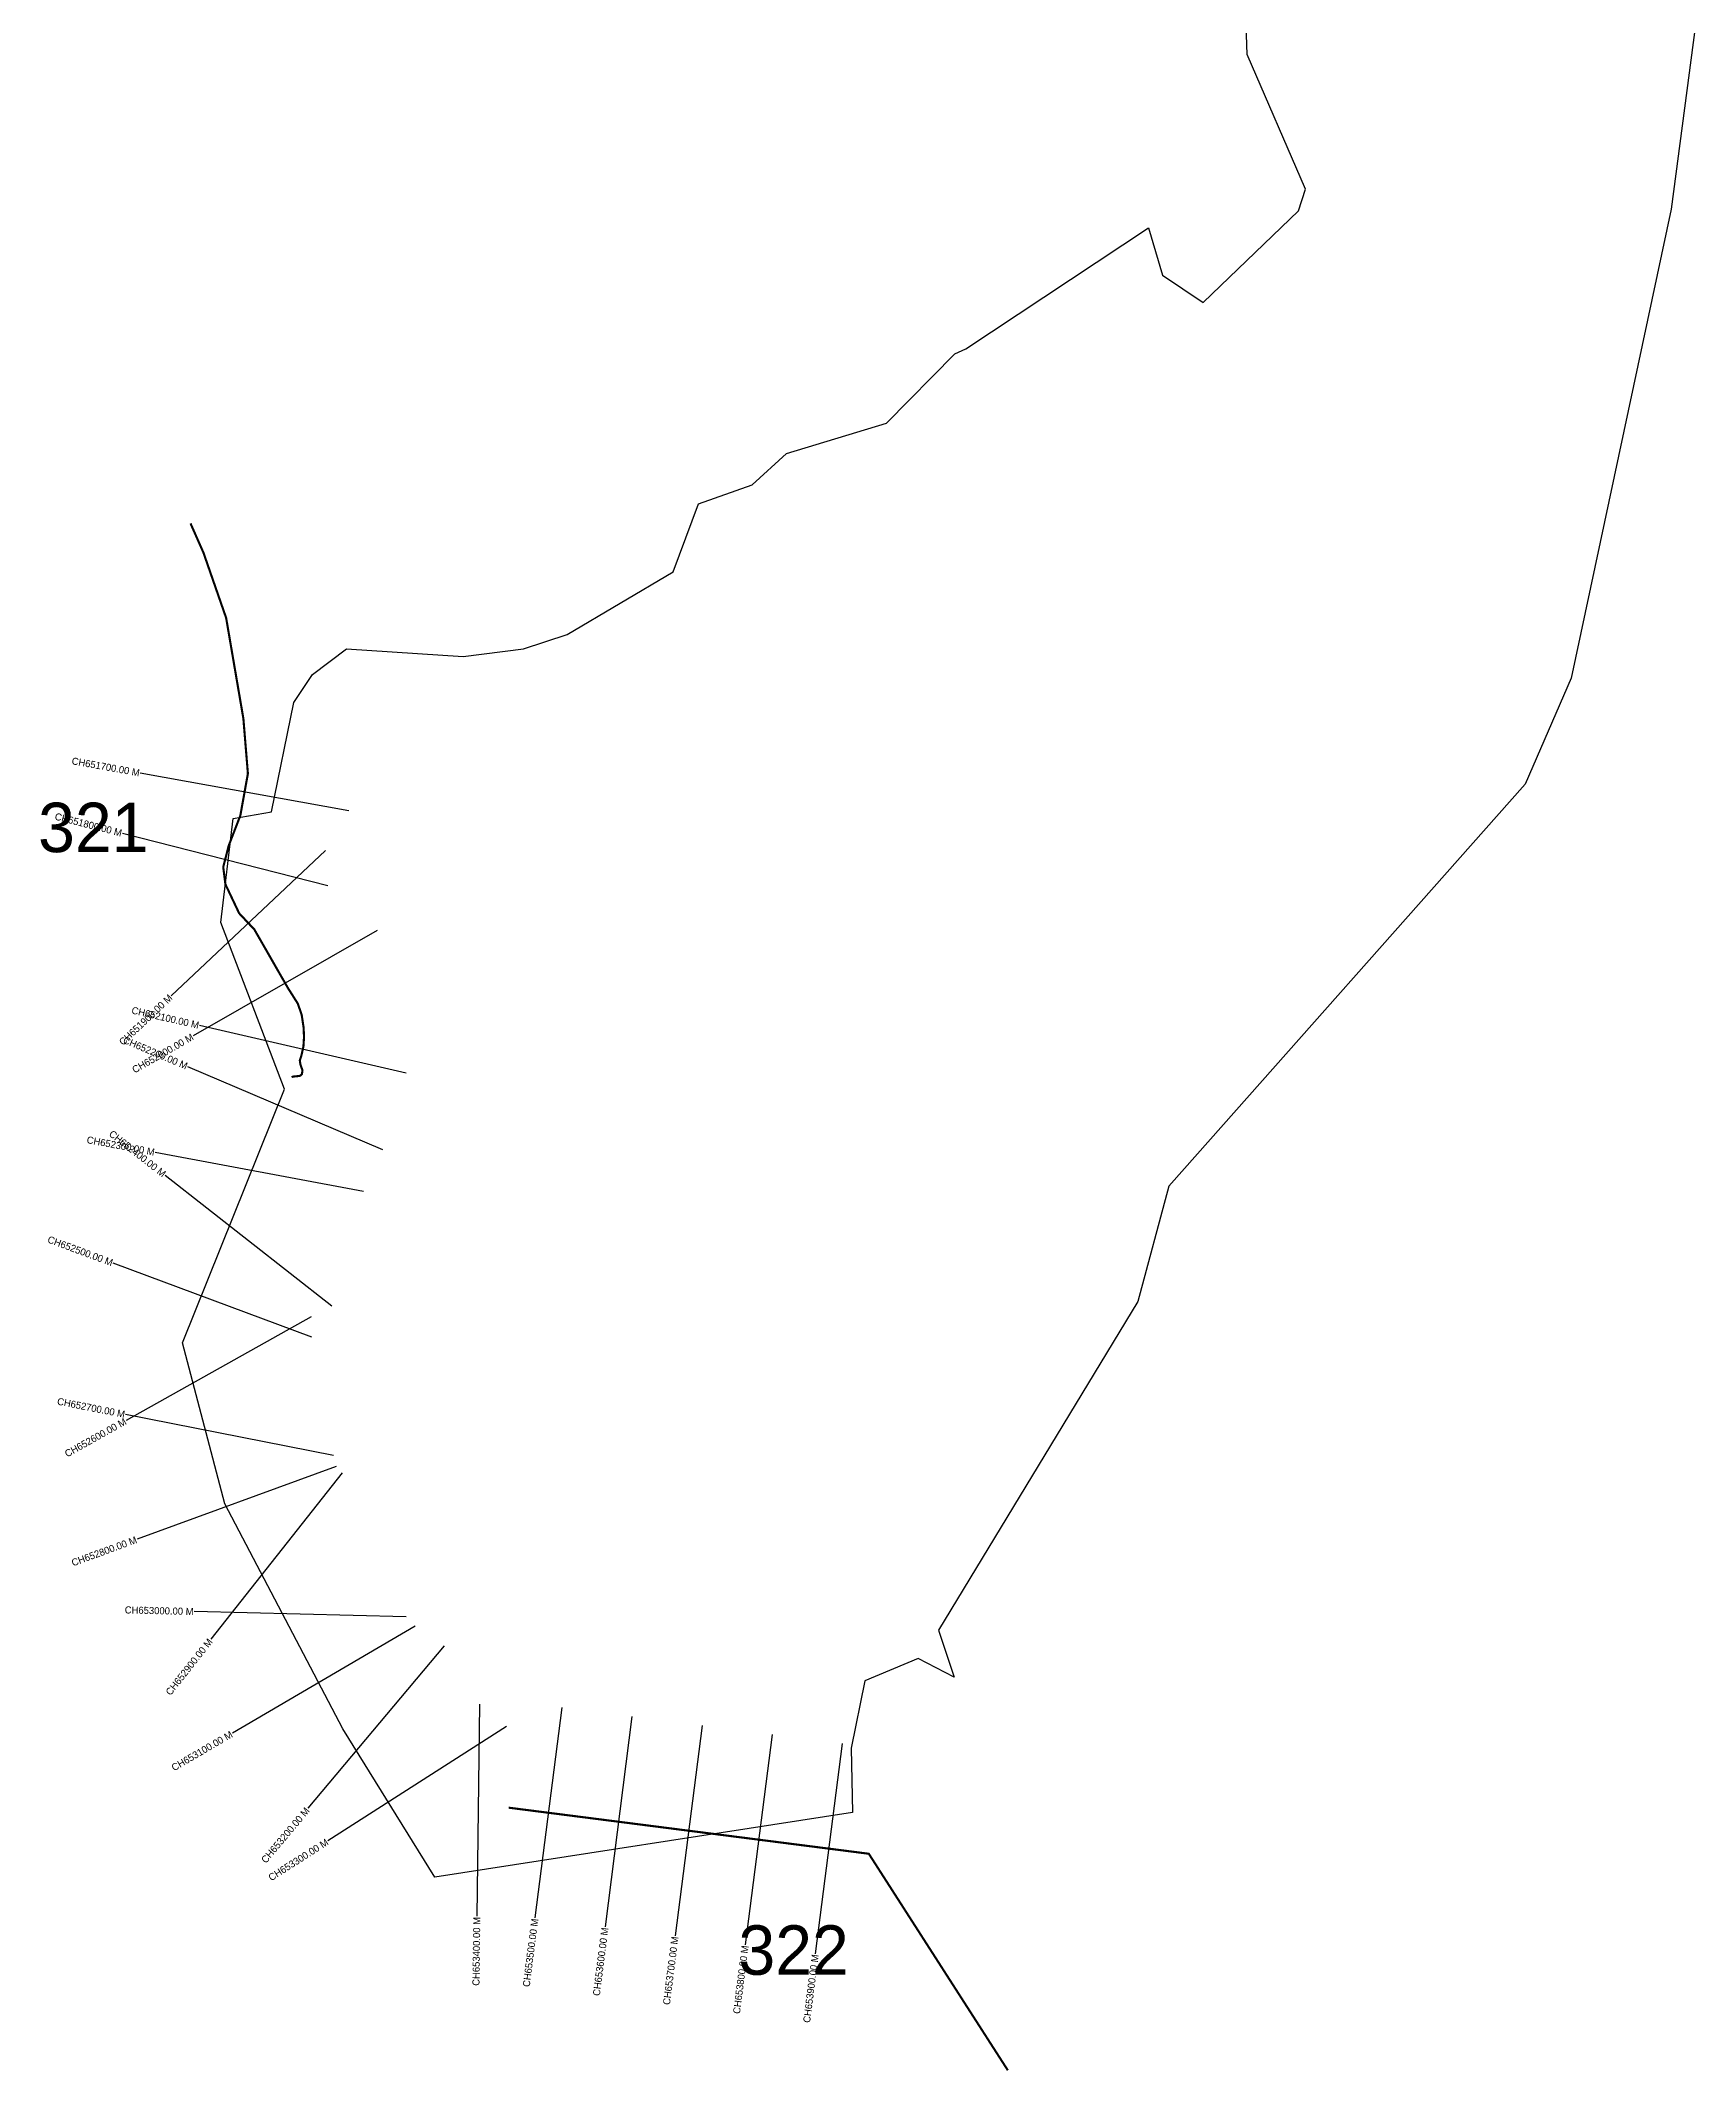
# Model space of a CAD drawing. Header units: metres. Extents: x 331605 to 336105, y 1791274 to 1797022.
# Drawn here: x 331605 to 333947, y 1791274 to 1794148 of the extents above; entities that cross this region are included whole.
import ezdxf
from ezdxf.enums import TextEntityAlignment as Align

# ---------------------------------------------------------------- set-up
doc = ezdxf.new("R2010")
doc.units = ezdxf.units.M
for name, color, linetype in [('CS', 134, 'Continuous'), ('CSMark', 6, 'Continuous'), ('NATURALLY PROTECTED', 3, 'Continuous')]:
    doc.layers.add(name, color=color, linetype=linetype)

msp = doc.modelspace()

# ---------------------------------------------------------------- linework, layer by layer
at = {"color": 6}
msp.add_lwpolyline([(333947.1, 1794169.9), (333913, 1793909), (333771.4, 1793245.6), (333706, 1793095.5), (333202, 1792526.3), (333157.8, 1792363.5), (332875.7, 1791898), (332898.1, 1791831.7), (332847, 1791857.8), (332771.5, 1791826.3), (332752.4, 1791730.9), (332754, 1791640), (332162.8, 1791548.5), (332032.6, 1791758.3), (331865.6, 1792077.1), (331806, 1792304.8), (331950.4, 1792663.6), (331860, 1792899.7), (331877.4, 1793046.7), (331931.8, 1793056.1), (331963.5, 1793210.8), (331989.9, 1793250.7), (332037.9, 1793286.8), (332202.9, 1793276.1), (332288.7, 1793287.1), (332350.5, 1793307.1), (332500.4, 1793395.8), (332536.2, 1793492.3), (332611.9, 1793519), (332660.8, 1793563.6), (332802.3, 1793606.1), (332898.8, 1793704.6), (332914.7, 1793711.6), (333173, 1793882.7), (333193.1, 1793815.9), (333250.5, 1793776.9), (333385.5, 1793906.8), (333395.4, 1793937.7), (333312.6, 1794128.3), (333306.6, 1794309.8)], dxfattribs=at)
at = {"layer": 'CS'}
for p, q in [((332041.3, 1793057.7), (331746.1, 1793111.1)), ((332011.5, 1792951.5), (331720.8, 1793025.8)), ((332008.3, 1793001.6), (331789.9, 1792796)), ((332081.3, 1792888.4), (331821, 1792739.2)), ((332122.3, 1792686.5), (331829.9, 1792753.7)), ((332089.3, 1792578.1), (331813.3, 1792695.6)), ((332062.1, 1792519.1), (331767.2, 1792574.3)), ((332017.1, 1792356.5), (331781.2, 1792541.8)), ((331988.9, 1792312.7), (331707.8, 1792417.5)), ((331987.8, 1792341.7), (331726.1, 1792195)), ((332019.6, 1792145.2), (331725.3, 1792203.3)), ((332023.4, 1792129.9), (331741.6, 1792026.9)), ((332031.6, 1792120.8), (331845.9, 1791885.2)), ((332122.4, 1791917.2), (331822.5, 1791924.5)), ((332135.3, 1791903.8), (331876.4, 1791752.3)), ((332176.1, 1791875.9), (331983.4, 1791646)), ((332226.4, 1791793.2), (332222.4, 1791493.2)), ((332342.8, 1791788.5), (332304.7, 1791490.9)), ((332264.2, 1791761.8), (332011.6, 1791599.9)), ((332442, 1791775.8), (332403.9, 1791478.2)), ((332541.2, 1791763.1), (332503.1, 1791465.5)), ((332640.4, 1791750.4), (332602.3, 1791452.8)), ((332739.5, 1791737.7), (332701.5, 1791440.1))]:
    msp.add_line(p, q, dxfattribs=at)
at = {"layer": 'NATURALLY PROTECTED', "const_width": 3, "flags": 128}
for points in [[(331817.2, 1793464.4), (331835.5, 1793423), (331867.6, 1793330.7), (331892, 1793188.3), (331898.4, 1793110.4), (331887.7, 1793051), (331871.2, 1793008.3), (331863.5, 1792978.1), (331866.5, 1792953.9), (331886, 1792912.7), (331907.5, 1792889.8), (331924.7, 1792859.9), (331940.7, 1792831.9), (331955.4, 1792806.4), (331969, 1792784.9), (331974.5, 1792769.2), (331977.3, 1792750.6), (331977.8, 1792737.3), (331977, 1792724.1), (331973.9, 1792710.4), (331971.9, 1792704.6), (331972.7, 1792698.7), (331975.6, 1792690.6), (331974.9, 1792685), (331971.9, 1792682.5), (331961.7, 1792681.5), (331960.2, 1792680.7)], [(332267.5, 1791646.9), (332777.2, 1791581.7), (332833.8, 1791493.5), (332926.2, 1791349.6), (332974, 1791275.2)]]:
    msp.add_lwpolyline(points, dxfattribs=at)

# ---------------------------------------------------------------- texts
at = {"char_height": 70, "attachment_point": 1}
for s, insert in [('321', (331601.5, 1793069.2)), ('322', (332592.7, 1791480.4))]:
    msp.add_mtext_dynamic_manual_height_columns(s, width=95.172, gutter_width=1, heights=[0], dxfattribs=dict(at, insert=insert))
at = {"layer": 'CSMark'}
for s, rotation, p in [('CH651700.00 M', 349.7418, (331745.1, 1793111.3)), ('CH651800.00 M', 345.6569, (331719.9, 1793026.1)), ('CH651900.00 M', 43.2815, (331789.2, 1792795.3)), ('CH652100.00 M', 347.0435, (331829, 1792754)), ('CH652200.00 M', 336.9374, (331812.3, 1792696)), ('CH652000.00 M', 29.8284, (331820.2, 1792738.7)), ('CH652300.00 M', 349.3872, (331766.3, 1792574.5)), ('CH652400.00 M', 321.8591, (331780.4, 1792542.4)), ('CH652500.00 M', 339.5622, (331706.8, 1792417.8)), ('CH652700.00 M', 348.8461, (331724.3, 1792203.5)), ('CH652600.00 M', 29.2737, (331725.2, 1792194.5)), ('CH652800.00 M', 20.0978, (331740.7, 1792026.5)), ('CH653000.00 M', 358.6042, (331821.5, 1791924.5)), ('CH652900.00 M', 51.7534, (331845.3, 1791884.4)), ('CH653100.00 M', 30.3378, (331875.5, 1791751.8)), ('CH653200.00 M', 50.0362, (331982.7, 1791645.2)), ('CH653300.00 M', 32.651, (332010.8, 1791599.4)), ('CH653400.00 M', 89.2455, (332222.4, 1791492.2)), ('CH653500.00 M', 82.7128, (332304.6, 1791489.9)), ('CH653600.00 M', 82.7128, (332403.8, 1791477.2)), ('CH653700.00 M', 82.7128, (332503, 1791464.5)), ('CH653800.00 M', 82.7128, (332602.2, 1791451.8)), ('CH653900.00 M', 82.7128, (332701.4, 1791439.2))]:
    msp.add_text(s, height=10, rotation=rotation, dxfattribs=at).set_placement(p, align=Align.MIDDLE_RIGHT)

doc.saveas('drawing.dxf')
